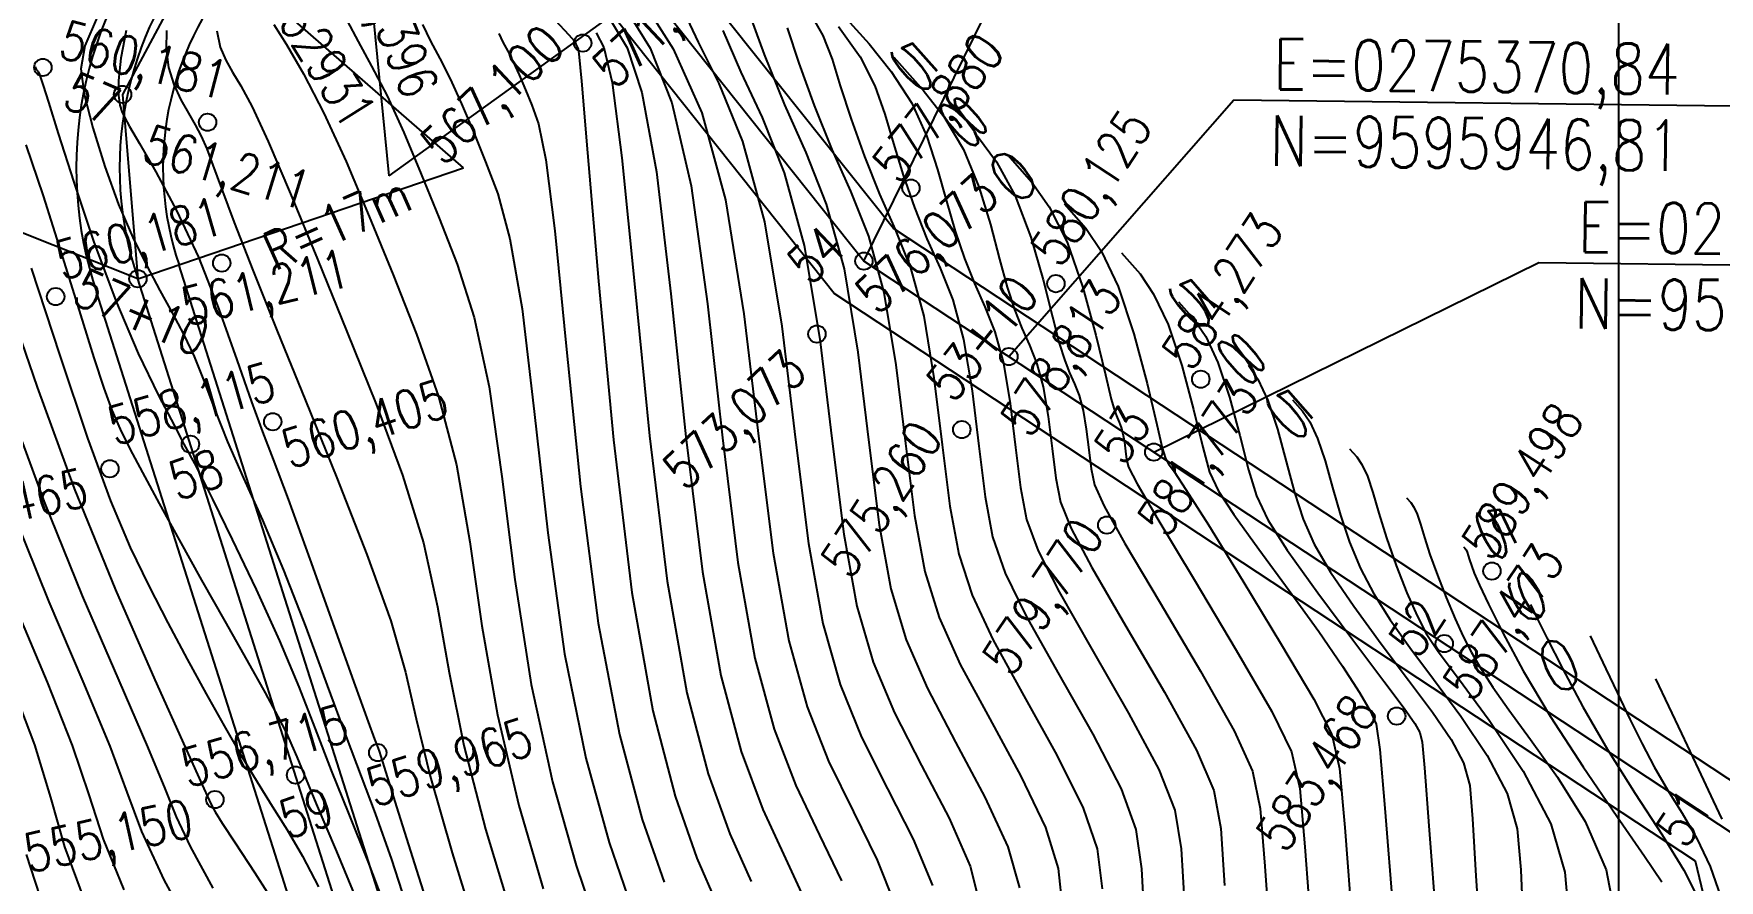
# Model space of a CAD drawing. Header units: millimetres. Extents: x 276147 to 291056, y 9594849 to 9609891.
# Drawn here: x 283593.8 to 283690.9, y 9607109.6 to 9607158.3 of the extents above; entities that cross this region are included whole.
import ezdxf
from ezdxf.enums import TextEntityAlignment as Align

# ---------------------------------------------------------------- set-up
doc = ezdxf.new("R2010")
doc.units = ezdxf.units.MM
doc.header["$LTSCALE"] = 10
doc.linetypes.add('CONTINUO', pattern=[0])
for name, color, linetype in [('Curvas mestras', 30, 'Continuous'), ('Curvas simples', 9, 'Continuous'), ('Curvas texto', 2, 'Continuous'), ('LINHA02', 8, 'Continuous'), ('TEXTO-PAPEL', 7, 'Continuous'), ('TEXTO02', 3, 'Continuous'), ('Top_malha_coord', 8, 'Continuous')]:
    doc.layers.add(name, color=color, linetype=linetype)
doc.styles.add('ROMANS', font='romans.shx', dxfattribs={"width": 0.8, "height": 4})
doc.styles.add('SIMPLEX', font='simplex', dxfattribs={"height": 0.2})

# ---------------------------------------------------------------- blocks, each defined once
blk = doc.blocks.new('Curvas')
at = {"layer": 'Curvas mestras', "linetype": 'CONTINUO'}
for points in [[(275331.072031, 9595965.940902, 565), (275331.525047, 9595964.984632, 565), (275332.063425, 9595963.979983, 565), (275332.667973, 9595962.805046, 565), (275333.320215, 9595961.374637, 565), (275334.004565, 9595959.750475, 565), (275334.706155, 9595958.031008, 565), (275335.411608, 9595956.176751, 565), (275336.113511, 9595953.596493, 565), (275336.805938, 9595949.561094, 565), (275337.501309, 9595943.647199, 565), (275338.285412, 9595936.654597, 565), (275339.262375, 9595929.688862, 565), (275340.488247, 9595923.674985, 565), (275341.826753, 9595918.815631, 565), (275343.093534, 9595915.13288, 565)], [(275342.806281, 9595966.799025, 570), (275344.188681, 9595964.569646, 570), (275345.442109, 9595961.429385, 570), (275346.543162, 9595956.644943, 570), (275347.488345, 9595949.848217, 570), (275348.353797, 9595942.131872, 570), (275349.23556, 9595934.95377, 570), (275350.216207, 9595929.433845, 570), (275351.324423, 9595925.340319, 570), (275352.575422, 9595922.103491, 570), (275353.939055, 9595919.238358, 570), (275355.20373, 9595916.598729, 570)], [(275314.000449, 9595965.588342, 560), (275313.690964, 9595963.995318, 560), (275313.565231, 9595962.721882, 560), (275313.563401, 9595961.854147, 560), (275313.641655, 9595961.303547, 560), (275313.76018, 9595960.937847, 560), (275313.90917, 9595960.604585, 560), (275314.198841, 9595960.070393, 560), (275314.769417, 9595959.081675, 560), (275315.708995, 9595957.447056, 560), (275316.897167, 9595955.224033, 560), (275318.161399, 9595952.532324, 560), (275319.348964, 9595949.54184, 560), (275320.386356, 9595946.623282, 560), (275321.219877, 9595944.197542, 560), (275321.846515, 9595942.482464, 560), (275322.466012, 9595940.883682, 560), (275323.328797, 9595938.603781, 560), (275324.585972, 9595935.146785, 560), (275325.991322, 9595931.222482, 560), (275327.199306, 9595927.842099, 560), (275327.948888, 9595925.768987, 560), (275328.317069, 9595924.774979, 560), (275328.465359, 9595924.384032, 560), (275328.568852, 9595924.076019, 560), (275328.856991, 9595923.154485, 560), (275329.572804, 9595920.878893, 560), (275330.844321, 9595916.865738, 560), (275332.339587, 9595912.159644, 560)], [(275352.09092, 9595965.742982, 575), (275352.763185, 9595963.716636, 575), (275353.642567, 9595961.268232, 575), (275354.656769, 9595958.741372, 575), (275355.728775, 9595956.345362, 575), (275356.7627, 9595953.752353, 575), (275357.65794, 9595950.5002, 575), (275358.347543, 9595946.329878, 575), (275358.899167, 9595941.794817, 575), (275359.414121, 9595937.651566, 575), (275360.005019, 9595934.432078, 575), (275360.8297, 9595931.769929, 575), (275362.057309, 9595929.074101, 575), (275363.750427, 9595925.931702, 575), (275365.54538, 9595922.642342, 575), (275366.971929, 9595919.683759, 575), (275367.697487, 9595917.322405, 575), (275367.940086, 9595914.979605, 575)], [(275308.234429, 9595918.126051, 550), (275309.275263, 9595914.93093, 550)], [(275307.062254, 9595950.307995, 555), (275308.881173, 9595945.052685, 555), (275311.012725, 9595939.214171, 555), (275313.38068, 9595933.379109, 555), (275315.646965, 9595928.189407, 555), (275317.408049, 9595924.300782, 555), (275318.382823, 9595922.144299, 555), (275318.77986, 9595921.252397, 555), (275318.930159, 9595920.93286, 555), (275319.129992, 9595920.579169, 555), (275319.536745, 9595919.927596, 555), (275320.273082, 9595918.800109, 555), (275321.413634, 9595917.072438, 555), (275322.840891, 9595914.83536, 555)], [(275363.046155, 9595959.515124, 580), (275364.136683, 9595958.034753, 580), (275365.224447, 9595956.068641, 580), (275366.125129, 9595953.687924, 580), (275366.8265, 9595951.229122, 580), (275367.359356, 9595949.095101, 580), (275367.757918, 9595947.585017, 580), (275368.070121, 9595946.583167, 580), (275368.347328, 9595945.870139, 580), (275368.627952, 9595945.242924, 580), (275368.898607, 9595944.56414, 580), (275369.132958, 9595943.712809, 580), (275369.313479, 9595942.621124, 580), (275369.45788, 9595941.43396, 580), (275369.592682, 9595940.349362, 580), (275369.793831, 9595939.430311, 580), (275370.334977, 9595938.199539, 580), (275371.539197, 9595936.044711, 580), (275373.5618, 9595932.625045, 580), (275375.887031, 9595928.685956, 580), (275377.831363, 9595925.244407, 580), (275378.898292, 9595922.923848, 580), (275379.339383, 9595920.773671, 580), (275379.593219, 9595917.449754, 580), (275379.987631, 9595912.049042, 580)], [(275378.652236, 9595946.307299, 585), (275379.192509, 9595945.501362, 585), (275379.77232, 9595944.285609, 585), (275380.320637, 9595942.634441, 585), (275380.831245, 9595940.770362, 585), (275381.314137, 9595938.977901, 585), (275381.804733, 9595937.449783, 585), (275382.440165, 9595936.011534, 585), (275383.382996, 9595934.396874, 585), (275384.729302, 9595932.425943, 585), (275386.309228, 9595930.264541, 585), (275387.886434, 9595928.164886, 585), (275389.254578, 9595926.328996, 585), (275390.327302, 9595924.758101, 585), (275391.048248, 9595923.403236, 585), (275391.406312, 9595922.094996, 585), (275391.571419, 9595920.182225, 585), (275391.758753, 9595916.89333, 585), (275392.109049, 9595911.750873, 585)], [(275394.896589, 9595932.531894, 590), (275395.250173, 9595931.805087, 590), (275395.84609, 9595930.603204, 590), (275396.742528, 9595928.836169, 590), (275397.921386, 9595926.631623, 590), (275399.345491, 9595924.171634, 590), (275400.941698, 9595921.643608, 590), (275402.492977, 9595919.256308, 590), (275403.746324, 9595917.22384, 590), (275404.516423, 9595915.705635, 590)]]:
    blk.add_polyline3d(points, dxfattribs=at)
at = {"layer": 'Curvas simples', "linetype": 'CONTINUO'}
for points in [[(275326.741679, 9595966.161222, 564), (275327.363761, 9595964.954072, 564), (275328.141321, 9595963.546356, 564), (275329.031293, 9595961.822687, 564), (275329.994127, 9595959.711131, 564), (275331.004358, 9595957.313559, 564), (275332.040038, 9595954.775298, 564), (275333.073141, 9595952.14156, 564), (275334.051321, 9595949.057107, 564), (275334.916151, 9595945.066587, 564), (275335.649138, 9595939.893232, 564), (275336.391517, 9595933.974608, 564), (275337.32446, 9595927.926868, 564), (275338.559462, 9595922.313136, 564), (275339.92932, 9595917.484433, 564), (275341.197157, 9595913.738758, 564)], [(275322.51245, 9595965.938325, 563), (275323.232437, 9595964.792187, 563), (275324.222963, 9595963.096313, 563), (275325.394613, 9595960.840328, 563), (275326.668039, 9595958.047624, 563), (275328.004151, 9595954.876642, 563), (275329.373921, 9595951.519587, 563), (275330.734674, 9595948.10637, 563), (275331.989132, 9595944.517721, 563), (275333.026364, 9595940.57208, 563), (275333.796966, 9595936.139264, 563), (275334.497623, 9595931.29462, 563), (275335.386546, 9595926.164874, 563), (275336.630677, 9595920.951286, 563), (275338.031887, 9595916.153236, 563)], [(275335.468683, 9595965.429996, 566), (275335.705977, 9595964.929093, 566), (275335.987985, 9595964.402848, 566), (275336.304652, 9595963.787405, 566), (275336.646303, 9595963.038143, 566), (275337.004772, 9595962.187392, 566), (275337.372272, 9595961.286719, 566), (275337.750075, 9595960.211941, 566), (275338.1757, 9595958.135878, 566), (275338.695725, 9595954.055601, 566), (275339.353481, 9595947.401167, 566), (275340.179306, 9595939.334586, 566), (275341.200289, 9595931.450856, 566), (275342.417032, 9595925.036835, 566), (275343.724186, 9595920.146828, 566), (275344.989912, 9595916.527002, 566)], [(275338.710386, 9595966.19839, 567), (275339.505075, 9595965.351943, 567), (275339.807121, 9595965.008812, 567), (275339.865335, 9595964.919091, 567), (275339.886907, 9595964.873554, 567), (275339.912544, 9595964.825713, 567), (275339.941332, 9595964.769764, 567), (275339.972391, 9595964.701649, 567), (275340.004979, 9595964.624308, 567), (275340.038388, 9595964.542429, 567), (275340.088542, 9595964.247131, 567), (275340.23789, 9595962.675264, 567), (275340.585512, 9595958.550108, 567), (275341.205653, 9595951.155135, 567), (275342.0732, 9595942.014575, 567), (275343.138203, 9595933.21285, 567), (275344.345818, 9595926.398684, 567), (275345.621619, 9595921.478025, 567), (275346.886289, 9595917.921124, 567), (275348.052231, 9595915.222352, 567)], [(275341.08126, 9595965.467284, 568), (275341.522272, 9595964.625511, 568), (275341.995212, 9595962.601673, 568), (275342.564768, 9595958.268816, 568), (275343.28319, 9595951.008434, 568), (275344.152964, 9595942.235805, 568), (275345.164135, 9595933.874652, 568), (275346.300682, 9595927.434551, 568), (275347.522312, 9595922.768475, 568), (275348.782667, 9595919.315246, 568), (275350.014505, 9595916.561021, 568)], [(275341.94377, 9595966.133154, 569), (275342.855477, 9595964.597578, 569), (275343.71866, 9595962.015529, 569), (275344.553965, 9595957.45688, 569), (275345.385768, 9595950.428325, 569), (275346.25338, 9595942.183838, 569), (275347.199848, 9595934.414211, 569), (275348.258445, 9595928.434198, 569), (275349.423368, 9595924.054397, 569), (275350.679044, 9595920.709369, 569), (275351.97678, 9595917.89969, 569), (275353.1354, 9595915.390006, 569)], [(275343.668792, 9595967.464895, 571), (275345.521886, 9595964.541713, 571), (275347.165557, 9595960.843241, 571), (275348.532358, 9595955.833007, 571), (275349.590923, 9595949.268108, 571), (275350.454213, 9595942.079906, 571), (275351.271272, 9595935.49333, 571), (275352.173969, 9595930.433491, 571), (275353.225479, 9595926.626241, 571), (275354.471799, 9595923.497613, 571), (275355.901329, 9595920.577027, 571), (275357.27206, 9595917.807452, 571), (275358.284381, 9595915.235241, 571)], [(275319.231254, 9595965.582882, 562), (275319.423053, 9595964.644028, 562), (275319.735313, 9595963.887647, 562), (275320.134318, 9595963.194481, 562), (275320.611124, 9595962.404593, 562), (275321.255886, 9595961.195349, 562), (275322.183532, 9595959.203435, 562), (275323.468055, 9595956.190182, 562), (275325.019706, 9595952.415484, 562), (275326.707805, 9595948.263877, 562), (275328.396208, 9595944.071179, 562), (275329.926942, 9595939.978336, 562), (275331.136577, 9595936.077572, 562), (275331.944794, 9595932.385296, 562), (275332.603729, 9595928.614631, 562), (275333.448632, 9595924.40288, 562), (275334.701892, 9595919.589437, 562), (275336.134453, 9595914.822039, 562)], [(275346.146291, 9595966.630479, 572), (275346.963278, 9595964.92423, 572), (275348.143593, 9595962.550564, 572), (275349.500446, 9595959.208248, 572), (275350.772928, 9595954.572635, 572), (275351.767982, 9595948.55513, 572), (275352.56394, 9595942.011331, 572), (275353.306984, 9595936.032889, 572), (275354.131732, 9595931.433138, 572), (275355.126534, 9595927.912163, 572), (275356.368177, 9595924.891735, 572), (275357.863604, 9595921.915696, 572), (275359.34039, 9595919.016174, 572), (275360.456268, 9595916.34737, 572)], [(275348.37802, 9595965.594534, 573), (275349.418014, 9595963.187786, 573), (275350.639465, 9595960.578314, 573), (275351.917132, 9595957.401635, 573), (275353.067932, 9595953.215157, 573), (275353.961169, 9595947.813379, 573), (275354.675682, 9595941.93916, 573), (275355.342697, 9595936.572448, 573), (275356.089494, 9595932.432785, 573), (275357.027589, 9595929.198085, 573), (275358.264554, 9595926.285857, 573), (275359.825878, 9595923.254364, 573), (275361.40872, 9595920.224897, 573), (275362.628155, 9595917.4595, 573), (275363.217166, 9595915.081828, 573)], [(275349.764238, 9595966.94296, 574), (275350.757056, 9595964.205245, 574), (275351.918657, 9595961.315618, 574), (275353.148939, 9595958.56585, 574), (275354.335518, 9595955.589995, 574), (275355.362936, 9595951.857678, 574), (275356.154356, 9595947.071628, 574), (275356.787425, 9595941.866988, 574), (275357.378409, 9595937.112007, 574), (275358.047256, 9595933.432431, 574), (275358.928645, 9595930.484007, 574), (275360.160932, 9595927.679979, 574), (275361.788153, 9595924.593033, 574), (275363.47705, 9595921.43362, 574), (275364.800042, 9595918.571629, 574), (275365.457327, 9595916.202117, 574)], [(275316.319668, 9595965.588656, 561), (275316.310429, 9595964.520382, 561), (275316.438046, 9595963.472282, 561), (275316.739989, 9595962.493056, 561), (275317.152324, 9595961.605817, 561), (275317.585767, 9595960.827281, 561), (275317.970402, 9595960.154154, 561), (275318.313794, 9595959.503098, 561), (275318.642878, 9595958.770763, 561), (275318.999821, 9595957.834696, 561), (275319.487711, 9595956.496025, 561), (275320.224871, 9595954.536771, 561), (275321.300708, 9595951.795504, 561), (275322.688973, 9595948.336973, 561), (275324.334505, 9595944.282475, 561), (275326.144501, 9595939.820969, 561), (275327.875598, 9595935.412072, 561), (275329.24679, 9595931.583065, 561), (275330.092622, 9595928.631328, 561), (275330.709835, 9595925.934642, 561), (275331.510718, 9595922.640887, 561), (275332.773107, 9595918.227587, 561), (275334.23702, 9595913.490841, 561)], [(275312.326674, 9595966.355393, 559), (275311.616127, 9595964.720811, 559), (275311.399374, 9595963.393501, 559), (275311.583112, 9595961.92233, 559), (275312.072686, 9595959.9835, 559), (275312.76805, 9595957.762551, 559), (275313.567804, 9595955.572358, 559), (275314.384132, 9595953.662814, 559), (275315.183535, 9595952.031891, 559), (275315.946092, 9595950.614579, 559), (275316.655841, 9595949.339346, 559), (275317.312649, 9595948.108566, 559), (275317.920339, 9595946.818094, 559), (275318.496078, 9595945.376941, 559), (275319.110409, 9595943.746763, 559), (275319.847216, 9595941.902374, 559), (275320.769491, 9595939.806832, 559), (275321.856655, 9595937.37617, 559), (275323.067236, 9595934.514667, 559), (275324.346945, 9595931.219721, 559), (275325.590215, 9595927.861211, 559), (275326.678661, 9595924.902136, 559), (275327.547856, 9595922.611997, 559), (275328.349215, 9595920.486301, 559), (275329.288113, 9595917.827059, 559), (275330.480239, 9595914.156197, 559)], [(275353.303568, 9595966.738787, 576), (275354.143707, 9595965.303777, 576), (275354.672897, 9595963.954026, 576), (275355.144607, 9595962.413406, 576), (275355.762131, 9595960.490312, 576), (275356.528078, 9595958.331219, 576), (275357.39488, 9595956.167125, 576), (275358.30861, 9595954.124875, 576), (275359.189881, 9595951.91471, 576), (275359.952943, 9595949.142722, 576), (275360.54073, 9595945.588127, 576), (275361.01091, 9595941.722646, 576), (275361.449833, 9595938.191125, 576), (275361.962781, 9595935.431725, 576), (275362.730755, 9595933.055851, 576), (275363.953687, 9595930.468223, 576), (275365.712702, 9595927.270371, 576), (275367.61371, 9595923.851065, 576), (275369.143815, 9595920.795888, 576), (275369.937648, 9595918.442694, 576), (275370.219945, 9595916.138418, 576)], [(275355.040392, 9595965.83117, 577), (275356.283788, 9595964.07125, 577), (275357.139063, 9595962.399814, 577), (275357.711298, 9595960.7728, 577), (275358.198294, 9595959.08383, 577), (275358.761078, 9595957.263988, 577), (275359.413588, 9595955.394206, 577), (275360.132992, 9595953.592879, 577), (275360.888446, 9595951.904387, 577), (275361.617063, 9595950.077068, 577), (275362.247947, 9595947.785244, 577), (275362.733918, 9595944.846376, 577), (275363.122653, 9595941.650474, 577), (275363.485546, 9595938.730684, 577), (275363.920544, 9595936.431371, 577), (275364.631811, 9595934.341773, 577), (275365.850064, 9595931.862345, 577), (275367.674977, 9595928.609039, 577), (275369.68204, 9595925.059788, 577), (275371.315702, 9595921.908018, 577), (275372.177809, 9595919.562982, 577), (275372.499804, 9595917.297232, 577), (275372.670531, 9595914.099142, 577)], [(275354.93617, 9595966.889961, 578), (275356.79849, 9595964.821285, 578), (275358.072489, 9595963.232364, 578), (275359.264008, 9595961.403714, 578), (275360.134418, 9595959.495851, 578), (275360.749699, 9595957.591574, 578), (275361.251981, 9595955.754254, 578), (275361.760024, 9595954.037664, 578), (275362.299099, 9595952.457193, 578), (275362.871104, 9595951.018632, 578), (275363.468281, 9595949.6839, 578), (275364.044244, 9595948.239425, 578), (275364.542951, 9595946.427765, 578), (275364.927105, 9595944.104625, 578), (275365.234395, 9595941.578303, 578), (275365.521258, 9595939.270243, 578), (275365.878306, 9595937.431018, 578), (275366.532866, 9595935.627695, 578), (275367.746442, 9595933.256467, 578), (275369.637251, 9595929.947708, 578), (275371.75037, 9595926.26851, 578), (275373.487589, 9595923.020148, 578), (275374.41797, 9595920.683271, 578), (275374.779664, 9595918.456045, 578), (275374.978094, 9595915.216012, 578)], [(275307.373282, 9595927.996924, 551), (275308.727021, 9595924.435801, 551), (275309.647559, 9595921.399713, 551), (275310.452862, 9595918.567225, 551), (275311.575287, 9595915.509995, 551)], [(275307.639622, 9595932.327444, 552), (275309.441703, 9595928.045045, 552), (275310.897278, 9595924.402046, 552), (275311.84846, 9595921.557095, 552), (275312.671295, 9595919.008399, 552), (275313.875312, 9595916.089061, 552)], [(275307.525846, 9595937.688383, 553), (275309.553308, 9595932.677999, 553), (275311.510124, 9595928.093165, 553), (275313.067535, 9595924.368292, 553), (275314.049362, 9595921.714476, 553), (275314.889728, 9595919.449574, 553), (275316.175337, 9595916.668127, 553), (275318.276651, 9595912.792614, 553)], [(275307.28622, 9595943.872, 554), (275309.269286, 9595938.451277, 554), (275311.466994, 9595933.028554, 554), (275313.578544, 9595928.141286, 554), (275315.237792, 9595924.334537, 554), (275316.220974, 9595921.921169, 554), (275316.873847, 9595920.285237, 554), (275317.68455, 9595918.578593, 554), (275318.999407, 9595916.189422, 554)], [(275308.531039, 9595951.911132, 556), (275310.186193, 9595946.864139, 556), (275311.777644, 9595942.105911, 556), (275313.106423, 9595938.490604, 556), (275314.237312, 9595935.811572, 556), (275315.301029, 9595933.596971, 556), (275316.399382, 9595931.46234, 556), (275317.518539, 9595929.372749, 556), (275318.615752, 9595927.380652, 556), (275319.655826, 9595925.530831, 556), (275320.633752, 9595923.837381, 556), (275321.55207, 9595922.306722, 556), (275322.419947, 9595920.918215, 556), (275323.273053, 9595919.542969, 556), (275324.153682, 9595918.02503, 556), (275325.090191, 9595916.252947, 556)], [(275308.230502, 9595959.002268, 557), (275309.21608, 9595956.06492, 557), (275310.337353, 9595952.533643, 557), (275311.369929, 9595949.215868, 557), (275312.144632, 9595946.737524, 557), (275312.713145, 9595944.998514, 557), (275313.182366, 9595943.71724, 557), (275313.654945, 9595942.623946, 557), (275314.216543, 9595941.496248, 557), (275314.948571, 9595940.123609, 557), (275315.908724, 9595938.351333, 557), (275317.059827, 9595936.248103, 557), (275318.34099, 9595933.938449, 557), (275319.678131, 9595931.562632, 557), (275320.944399, 9595929.323857, 557), (275321.999751, 9595927.441065, 557), (275322.743195, 9595926.070008, 557), (275323.229947, 9595925.113696, 557), (275323.554273, 9595924.411951, 557), (275323.827287, 9595923.760438, 557), (275324.227498, 9595922.778188, 557), (275324.95026, 9595921.040073, 557), (275326.110652, 9595918.291075, 557), (275327.502641, 9595914.956613, 557)], [(275358.219248, 9595964.068952, 579), (275359.922323, 9595962.168204, 579), (275361.104586, 9595960.633559, 579), (275362.244228, 9595958.736178, 579), (275363.129774, 9595956.591887, 579), (275363.7881, 9595954.410348, 579), (275364.305669, 9595952.424678, 579), (275364.758971, 9595950.81134, 579), (275365.18461, 9595949.52018, 579), (275365.609216, 9595948.444386, 579), (275366.048116, 9595947.463412, 579), (275366.471426, 9595946.401783, 579), (275366.837955, 9595945.070287, 579), (275367.120292, 9595943.362875, 579), (275367.346138, 9595941.506131, 579), (275367.55697, 9595939.809803, 579), (275367.836068, 9595938.430665, 579), (275368.433921, 9595936.913617, 579), (275369.642819, 9595934.650589, 579), (275371.599526, 9595931.286377, 579), (275373.8187, 9595927.477233, 579), (275375.659476, 9595924.132277, 579), (275376.658131, 9595921.803559, 579), (275377.059523, 9595919.614858, 579), (275377.285657, 9595916.332883, 579)], [(275308.753548, 9595963.508689, 558), (275308.778801, 9595963.450523, 558), (275308.797869, 9595963.408714, 558), (275308.81924, 9595963.365634, 558), (275308.841168, 9595963.327391, 558), (275308.864993, 9595963.293086, 558), (275308.892828, 9595963.260064, 558), (275308.928716, 9595963.215979, 558), (275308.984431, 9595963.1097, 558), (275309.07368, 9595962.880402, 558), (275309.22548, 9595962.423535, 558), (275309.530094, 9595961.459657, 558), (275310.093095, 9595959.665601, 558), (275310.983453, 9595956.864214, 558), (275312.123727, 9595953.462385, 558), (275313.399871, 9595950.013017, 558), (275314.693176, 9595946.991356, 558), (275315.866281, 9595944.562035, 558), (275316.777161, 9595942.812031, 558), (275317.330317, 9595941.770785, 558), (275317.61635, 9595941.237587, 558), (275317.772389, 9595940.95419, 558), (275317.94104, 9595940.646375, 558), (275318.286818, 9595939.976043, 558), (275318.979715, 9595938.589124, 558), (275320.11559, 9595936.273682, 558), (275321.493769, 9595933.38633, 558), (275322.83944, 9595930.425815, 558), (275323.947468, 9595927.775267, 558), (275324.8914, 9595925.355348, 558), (275325.81446, 9595922.971105, 558), (275326.829254, 9595920.451536, 558), (275327.925928, 9595917.721457, 558), (275329.064014, 9595914.729637, 558)], [(275364.785404, 9595958.426934, 581), (275366.169988, 9595956.862043, 581), (275367.16878, 9595955.435947, 581), (275368.204667, 9595953.401105, 581), (275369.120485, 9595950.783961, 581), (275369.864901, 9595948.047895, 581), (275370.413043, 9595945.765525, 581), (275370.756864, 9595944.358693, 581), (275370.955631, 9595943.646154, 581), (275371.08544, 9595943.295893, 581), (275371.207787, 9595943.022437, 581), (275371.325789, 9595942.726498, 581), (275371.427962, 9595942.355331, 581), (275371.506666, 9595941.879373, 581), (275371.569623, 9595941.361789, 581), (275371.628394, 9595940.888921, 581), (275371.751593, 9595940.429958, 581), (275372.236032, 9595939.485461, 581), (275373.435574, 9595937.438833, 581), (275375.524075, 9595933.963714, 581), (275377.955361, 9595929.894678, 581), (275380.00325, 9595926.356536, 581), (275381.138453, 9595924.044137, 581), (275381.619242, 9595921.932485, 581), (275381.900782, 9595918.566624, 581), (275382.323281, 9595912.965622, 581)], [(275368.068482, 9595955.605925, 582), (275369.2929, 9595954.213012, 582), (275370.193515, 9595952.869545, 582), (275371.160039, 9595950.842929, 582), (275372.060883, 9595948.123833, 582), (275372.819786, 9595945.249859, 582), (275373.374323, 9595942.895343, 582), (275373.694166, 9595941.547514, 582), (275373.877383, 9595940.945184, 582), (275374.054139, 9595940.640054, 582), (275374.373092, 9595940.187326, 582), (275375.056879, 9595939.156172, 582), (275376.346629, 9595937.119263, 582), (275378.341157, 9595933.885022, 582), (275380.570011, 9595930.204888, 582), (275382.420422, 9595927.066056, 582), (275383.451291, 9595925.045133, 582), (275383.908186, 9595923.076386, 582), (275384.208345, 9595919.683495, 582), (275384.658932, 9595913.882201, 582)], [(275371.35156, 9595952.784916, 583), (275372.412679, 9595951.577775, 583), (275373.19318, 9595950.413484, 583), (275374.0308, 9595948.657156, 583), (275374.814134, 9595946.294036, 583), (275375.490272, 9595943.756693, 583), (275376.020927, 9595941.589529, 583), (275376.421551, 9595940.150026, 583), (275376.922547, 9595939.048005, 583), (275377.808054, 9595937.706374, 583), (275379.254804, 9595935.714378, 583), (275381.009879, 9595933.326629, 583), (275382.712953, 9595930.96408, 583), (275384.069104, 9595928.979811, 583), (275385.045036, 9595927.455405, 583), (275385.672859, 9595926.404574, 583), (275386.011615, 9595925.639907, 583), (275386.228066, 9595924.16951, 583), (275386.515908, 9595920.800366, 583), (275386.994582, 9595914.798781, 583)], [(275374.634638, 9595949.963907, 584), (275375.532457, 9595948.942537, 584), (275376.192844, 9595947.957423, 584), (275376.90156, 9595946.471382, 584), (275377.567385, 9595944.464238, 584), (275378.160759, 9595942.263528, 584), (275378.667532, 9595940.283715, 584), (275379.124077, 9595938.785434, 584), (275379.768832, 9595937.414009, 584), (275380.890758, 9595935.660932, 584), (275382.64715, 9595933.206031, 584), (275384.668663, 9595930.482467, 584), (275386.454292, 9595928.111732, 584), (275387.619594, 9595926.560834, 584), (275388.246392, 9595925.678823, 584), (275388.533073, 9595925.160262, 584), (275388.667104, 9595924.5906, 584), (275388.792274, 9595923.118822, 584), (275389.041451, 9595919.7848, 584), (275389.484126, 9595914.020369, 584)], [(275381.200793, 9595944.321889, 586), (275381.772015, 9595943.672062, 586), (275382.192173, 9595943.045301, 586), (275382.643081, 9595942.099835, 586), (275383.073888, 9595940.804644, 586), (275383.501732, 9595939.277197, 586), (275383.960742, 9595937.672086, 586), (275384.485389, 9595936.114132, 586), (275385.111498, 9595934.609059, 586), (275385.875234, 9595933.132817, 586), (275386.811454, 9595931.645855, 586), (275387.949792, 9595930.046616, 586), (275389.318576, 9595928.218039, 586), (275390.889561, 9595926.097157, 586), (275392.408212, 9595923.83738, 586), (275393.563423, 9595921.646211, 586), (275394.145519, 9595919.599392, 586), (275394.350564, 9595917.245628, 586), (275394.476054, 9595914.001861, 586)], [(275384.483871, 9595941.50088, 587), (275384.891793, 9595941.036824, 587), (275385.191838, 9595940.58924, 587), (275385.513841, 9595939.914062, 587), (275385.82714, 9595938.974847, 587), (275386.172218, 9595937.784031, 587), (275386.607347, 9595936.366272, 587), (275387.166045, 9595934.778481, 587), (275387.782832, 9595933.206583, 587), (275388.367472, 9595931.868759, 587), (275388.893606, 9595930.865767, 587), (275389.590356, 9595929.828691, 587), (275390.750718, 9595928.271192, 587), (275392.524545, 9595925.865319, 587), (275394.489123, 9595922.916659, 587), (275396.078598, 9595919.889185, 587), (275396.884726, 9595917.103788, 587), (275397.129709, 9595914.30903, 587)], [(275387.766949, 9595938.679871, 588), (275388.011572, 9595938.401586, 588), (275388.191502, 9595938.133179, 588), (275388.384601, 9595937.728289, 588), (275388.575248, 9595937.158058, 588), (275388.801561, 9595936.394937, 588), (275389.115093, 9595935.411701, 588), (275389.547603, 9595934.212259, 588), (275390.051685, 9595932.925059, 588), (275390.560142, 9595931.709685, 588), (275391.028285, 9595930.679106, 588), (275391.501467, 9595929.759834, 588), (275392.04755, 9595928.831768, 588), (275392.737926, 9595927.773348, 588), (275393.658093, 9595926.457175, 588), (275394.897079, 9595924.75439, 588), (275396.46393, 9595922.581004, 588), (275398.047782, 9595920.032506, 588), (275399.257791, 9595917.249253, 588), (275399.82068, 9595914.346582, 588)], [(275391.050027, 9595935.858862, 589), (275391.13135, 9595935.766348, 589), (275391.191167, 9595935.677118, 589), (275391.255361, 9595935.542515, 589), (275391.318741, 9595935.352946, 589), (275391.393977, 9595935.099252, 589), (275391.498208, 9595934.772381, 589), (275391.66071, 9595934.336624, 589), (275391.959301, 9595933.649625, 589), (275392.483939, 9595932.542371, 589), (275393.314692, 9595930.886006, 589), (275394.49207, 9595928.712301, 589), (275396.046697, 9595926.093188, 589), (275397.9425, 9595923.16544, 589), (275399.87663, 9595920.325195, 589), (275401.47954, 9595918.033434, 589), (275402.471593, 9595916.556989, 589)], [(275398.343996, 9595930.72364, 591), (275399.246294, 9595928.81344, 591), (275399.913279, 9595927.411916, 591), (275400.635135, 9595925.914268, 591), (275401.334035, 9595924.502825, 591), (275402.036601, 9595923.16801, 591), (275402.795567, 9595921.852264, 591), (275403.638674, 9595920.497931, 591), (275404.493701, 9595919.046936, 591), (275405.263437, 9595917.441103, 591), (275405.865948, 9595915.67122, 591)], [(275402.111636, 9595928.240044, 592), (275403.595999, 9595925.094986, 592), (275404.576385, 9595923.018745, 592), (275405.424179, 9595921.225333, 592), (275405.925542, 9595920.169482, 592)]]:
    blk.add_polyline3d(points, dxfattribs=at)
at = {"layer": 'Curvas texto', "style": 'SIMPLEX', "width": 3.299405}
for s, rotation, p, p2 in [('580', 311.69896239, (275357.481386, 9595964.63366, 580), (275365.94712, 9595955.131582, 580)), ('585', 311.31658999, (275373.520605, 9595951.009116, 585), (275381.922737, 9595941.450753, 585)), ('590', 295.36935619, (275391.3325, 9595938.297732, 590), (275396.785098, 9595926.798719, 590))]:
    blk.add_text(s, height=1.5, rotation=rotation, dxfattribs=at).set_placement(p, p2, align=Align.FIT)

msp = doc.modelspace()

# ---------------------------------------------------------------- linework, layer by layer
at = {"layer": 'LINHA02'}
for p, q in [((283641.59, 9607145.234), (283650.741, 9607163.837)), ((283649.939, 9607139.731), (283662.909, 9607154.531)), ((283662.909, 9607154.531), (283691.617, 9607154.174)), ((283599.768, 9607144.214), (283582.295, 9607151.126)), ((283658.289, 9607134.228), (283680.477, 9607145.152)), ((283680.477, 9607145.152), (283709.185, 9607144.794))]:
    msp.add_line(p, q, dxfattribs=at)
at = {"layer": 'TEXTO-PAPEL', "color": 7, "linetype": 'Continuous'}
for p, q in [((283614.245, 9607150.147), (283612.428, 9607168.432)), ((283603.596, 9607163.651), (283598.882, 9607154.832)), ((283618.517, 9607150.611), (283603.596, 9607163.651)), ((283614.245, 9607150.147), (283629.131, 9607160.88)), ((283641.59, 9607145.234), (283629.131, 9607160.88)), ((283598.882, 9607154.832), (283599.768, 9607144.214)), ((283599.768, 9607144.214), (283618.517, 9607150.611)), ((283691.688, 9607112.216), (283641.59, 9607145.234)), ((283614.895, 9607096.558), (283599.768, 9607144.214))]:
    msp.add_line(p, q, dxfattribs=at)
for centre in [(283625.392, 9607157.791), (283594.288, 9607156.388), (283598.882, 9607154.832), (283603.777, 9607153.235), (283644.299, 9607149.436), (283604.595, 9607145.118), (283641.59, 9607145.234), (283599.768, 9607144.214), (283652.649, 9607143.933), (283595.027, 9607143.186), (283638.88, 9607141.032), (283649.939, 9607139.731), (283660.999, 9607138.43), (283607.531, 9607135.978), (283647.23, 9607135.529), (283602.793, 9607134.683), (283658.289, 9607134.228), (283598.153, 9607133.271), (283655.579, 9607130.026), (283677.771, 9607127.376), (283675.026, 9607123.197), (283672.282, 9607119.018), (283613.582, 9607116.915), (283608.844, 9607115.62), (283604.204, 9607114.208)]:
    msp.add_circle(centre, 0.5, dxfattribs=at)
at = {"layer": 'Top_malha_coord'}
msp.add_line((283685.087, 9606072.334), (283685.087, 9608906.805), dxfattribs=at)
at = {"layer": 'Top_malha_coord', "color": 6}
for p, q in [((283643.298, 9607147.103), (283631.087, 9607162.437)), ((283639.882, 9607143.366), (283627.176, 9607159.323)), ((283693.886, 9607113.761), (283643.298, 9607147.103)), ((283617.278, 9607097.314), (283602.15, 9607144.971)), ((283612.513, 9607095.801), (283597.385, 9607143.458)), ((283689.49, 9607110.671), (283639.882, 9607143.366)), ((283722.186, 9606975.556), (283689.49, 9607110.671))]:
    msp.add_line(p, q, dxfattribs=at)
for radius in [22.339, 19.839, 17.339]:
    msp.add_arc((283618.549, 9607150.613), radius, 138.91451, 198.81429, dxfattribs=at)

# ---------------------------------------------------------------- block references
msp.add_blockref('Curvas', (8285.087, 11192.922), dxfattribs=at)

# ---------------------------------------------------------------- texts
at = {"style": 'ROMANS', "width": 0.8}
for s, p in [('E=0275370,84', (283665.201, 9607158.037)), ('N=9595946,81', (283664.991, 9607153.631)), ('E=0275379,19', (283682.769, 9607148.658)), ('N=9595941,31', (283682.559, 9607144.251))]:
    msp.add_text(s, height=2.90457, rotation=359.26172, dxfattribs=at).set_placement(p, align=Align.TOP_LEFT)
at = {"layer": 'TEXTO02', "style": 'ROMANS', "width": 0.8}
for s, rotation, p in [('564,396', 291.51703, (283613.541, 9607164.393)), ('571,178', 43.48526, (283625.744, 9607156.679)), ('562931', 301.76537, (283608.827, 9607161.545)), ('560,181', 345.21474, (283595.656, 9607159.139)), ('567,100', 43.48526, (283615.843, 9607152.259)), ('577,880', 51.08854, (283641.919, 9607150.95)), ('57', 336.79675, (283596.184, 9607156.199)), ('580,125', 56.75876, (283651.065, 9607145.965)), ('561,211', 342.92044, (283600.536, 9607153.136)), ('576,073', 43.48526, (283640.88, 9607143.669)), ('R=17m', 24.33242, (283606.757, 9607146.649)), ('560,181', 16.16645, (283594.786, 9607146.249)), ('584,273', 56.75876, (283658.627, 9607140.003)), ('54', 43.48526, (283636.979, 9607145.367)), ('561,211', 13.87216, (283602.058, 9607143.611)), ('57+10', 336.79675, (283596.729, 9607144.874)), ('53+10', 51.08854, (283645.027, 9607138.369)), ('578,813', 56.75876, (283649.333, 9607136.158)), ('573,073', 43.48526, (283629.802, 9607133.525)), ('558,115', 16.16645, (283597.811, 9607136.718)), ('560,405', 18.55528, (283607.822, 9607135.346)), ('581,773', 56.75876, (283657.223, 9607130.409)), ('53', 56.75876, (283654.732, 9607134.571)), ('589,498', 56.75876, (283675.904, 9607129.062)), ('575,260', 56.75876, (283638.983, 9607128.022)), ('58', 18.55528, (283601.321, 9607133.515)), ('556,465', 12.43159, (283586.96, 9607131.205)), ('579,770', 56.75876, (283648.283, 9607122.401)), ('587,473', 56.75876, (283674.818, 9607120.945)), ('52', 56.75876, (283671.692, 9607123.449)), ('556,715', 16.16645, (283602.028, 9607117.008)), ('583,468', 56.75876, (283664.055, 9607112.254)), ('559,965', 18.55528, (283612.687, 9607115.853)), ('59', 18.55528, (283607.687, 9607114.003)), ('51', 56.75876, (283687.084, 9607112.505)), ('555,150', 12.43159, (283593.011, 9607112.143))]:
    msp.add_text(s, height=2.2072, rotation=rotation, dxfattribs=at).set_placement(p, align=Align.TOP_LEFT)

doc.saveas('drawing.dxf')
